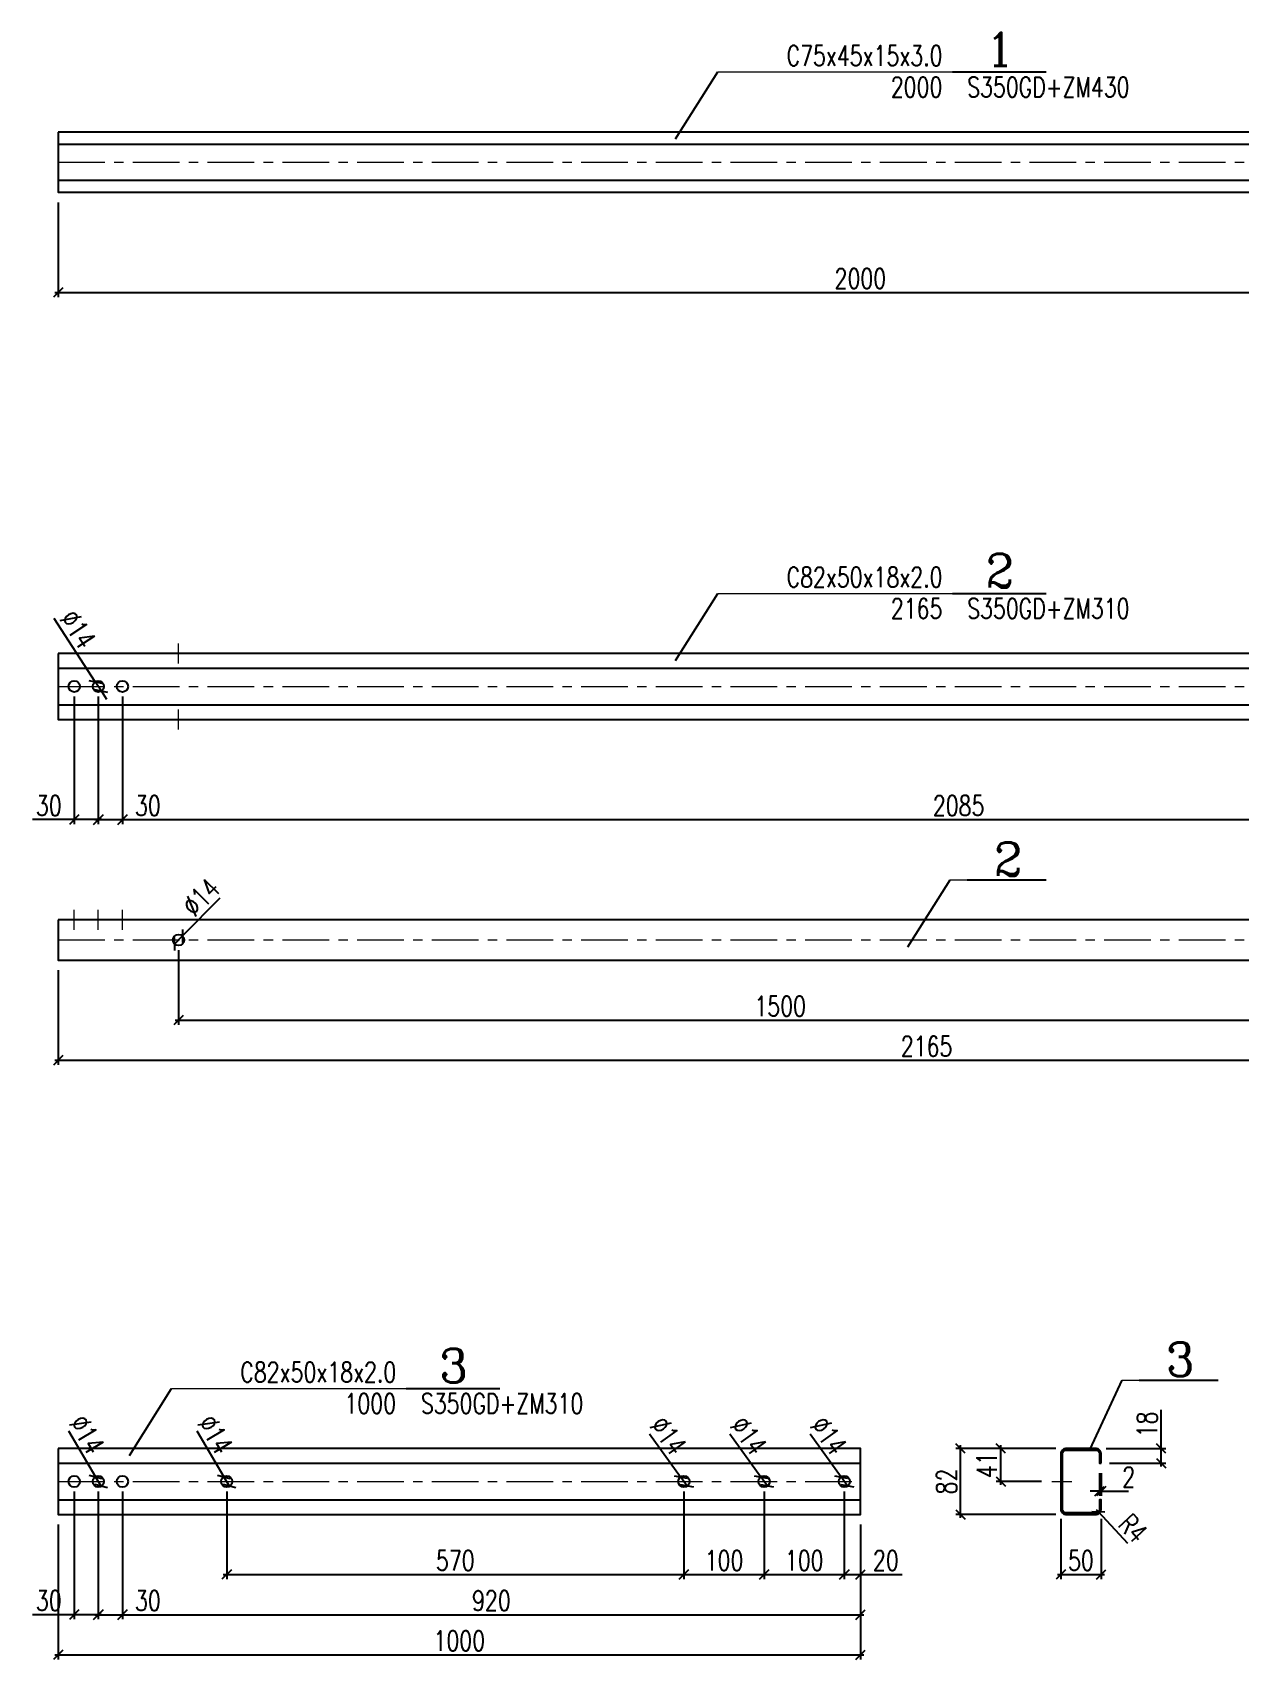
# Model space of a CAD drawing. Header units: millimetres. Extents: x -109 to 3611, y -131 to 11347.
# Drawn here: x -32 to 1473, y 9319 to 11347 of the extents above; entities that cross this region are included whole.
import ezdxf
from ezdxf.enums import TextEntityAlignment as Align

# ---------------------------------------------------------------- set-up
doc = ezdxf.new("R2010")
doc.units = ezdxf.units.MM
doc.header["$LTSCALE"] = 1.833333
doc.header["$PDMODE"] = 1
doc.linetypes.add('CENTER', pattern=[50.8, 31.75, -6.35, 6.35, -6.35])
doc.layers.get('0').update_dxf_attribs({"linetype": 'CONTINUOUS'})
doc.layers.get('Defpoints').update_dxf_attribs({"linetype": 'CONTINUOUS'})
for name, color, linetype, lineweight in [('k_inny', 40, 'CONTINUOUS', 13), ('k_konstrukcja', 3, 'CONTINUOUS', 25), ('k_osie', 6, 'CENTER', 5), ('k_pozycje', 1, 'CONTINUOUS', 5), ('k_wymiary', 1, 'CONTINUOUS', 5), ('RFD_C3', 2, 'CONTINUOUS', 5), ('RFD_C5', 1, 'CONTINUOUS', 5), ('RFD_T3', 2, 'CONTINUOUS', 25)]:
    doc.layers.add(name, color=color, linetype=linetype, lineweight=lineweight)
doc.styles.add('TXT3', font='SIMPLEX.SHX', dxfattribs={"width": 0.75, "height": 25})
doc.styles.add('TXT5', font='COMPLEX.shx', dxfattribs={"height": 41.666667})
doc.dimstyles.new('R1', dxfattribs={"dimtxt": 25, "dimasz": 11.666667, "dimexe": 5.833333, "dimexo": 12.5, "dimgap": 5, "dimtad": 1, "dimdec": 0, "dimzin": 0, "dimdsep": 46, "dimtxsty": 'TXT3', "dimblk1": 'OBLIQUE', "dimblk2": 'OBLIQUE', "dimsah": 1, "dimcen": -3, "dimdle": 4.166667, "dimclrt": 2, "dimadec": 0, "dimazin": 0, "dimtfac": 0.75, "dimtdec": 0, "dimtmove": 0, "dimatfit": 3, "dimldrblk": 'NONE', "dimfxl": 1, "dimtvp": 0.75, "dimtolj": 1, "dimtzin": 0, "dimarcsym": 0})
doc.dimstyles.new('R1_002', dxfattribs={"dimtxt": 25, "dimasz": 11.666667, "dimexe": 5.833333, "dimexo": 12.5, "dimgap": 5, "dimtad": 1, "dimdec": 0, "dimzin": 0, "dimdsep": 46, "dimtxsty": 'TXT3', "dimblk1": 'OBLIQUE', "dimblk2": 'OBLIQUE', "dimsah": 1, "dimcen": -3, "dimdle": 4.166667, "dimclrt": 2, "dimadec": 0, "dimazin": 0, "dimtfac": 0.75, "dimtdec": 0, "dimtmove": 0, "dimatfit": 3, "dimldrblk": 'NONE', "dimfxl": 1, "dimtvp": 0.75, "dimtolj": 1, "dimtzin": 0, "dimarcsym": 0})

# ---------------------------------------------------------------- blocks, each defined once
blk = doc.blocks.new('_Oblique')
at = {"color": 0, "linetype": 'ByBlock', "lineweight": -2}
blk.add_line((-0.5, -0.5), (0.5, 0.5), dxfattribs=at)
blk = doc.blocks.new('*D421')
at = {"layer": 'Defpoints', "color": 0}
for p in [(0, 11148), (2000, 11148), (2000, 11023)]:
    blk.add_point(p, dxfattribs=at)
at = {"layer": 'k_wymiary', "color": 0, "lineweight": -2}
for p, q in [((0, 11135.5), (0, 11017.2)), ((2000, 11135.5), (2000, 11017.2)), ((-4.2, 11023), (2004.2, 11023))]:
    blk.add_line(p, q, dxfattribs=at)
at = {"layer": 'k_wymiary', "color": 0, "linetype": 'ByBlock', "lineweight": -2, "xscale": 11.66666666666666, "yscale": 11.66666666666666, "zscale": 11.66666666666666, "rotation": 180}
blk.add_blockref('_Oblique', (0, 11023), dxfattribs=at)
at = {"layer": 'k_wymiary', "color": 0, "linetype": 'ByBlock', "lineweight": -2, "xscale": 11.66666666666666, "yscale": 11.66666666666666, "zscale": 11.66666666666666}
blk.add_blockref('_Oblique', (2000, 11023), dxfattribs=at)
at = {"layer": 'k_wymiary', "color": 2, "insert": (1000, 11040.5), "char_height": 25, "attachment_point": 5, "style": 'TXT3'}
blk.add_mtext('\\A1;2000', dxfattribs=at)
blk = doc.blocks.new('_None')
blk = doc.blocks.new('xp-u01')
at = {"layer": 'RFD_C5'}
blk.add_line((0, 0), (351, 0), dxfattribs=at)
at = {"layer": 'RFD_T3'}
blk.add_line((351, 0), (491, 0), dxfattribs=at)
at = {"layer": 'RFD_C3', "style": 'TXT3', "width": 0.75}
blk.add_attdef('OPIS', text='', height=30, dxfattribs=at).set_placement((336, 0.4), align=Align.BOTTOM_RIGHT)
blk.add_attdef('DLUGOSC', text='', height=30, dxfattribs=at).set_placement((335.7, -7.6), align=Align.TOP_RIGHT)
blk.add_attdef('STAL', (372.8, -37.6), '', height=30, dxfattribs=at)
at = {"layer": 'RFD_C3', "style": 'TXT3', "width": 0.75, "flags": 1}
for tag, p in [('G_JEDN', (164.9, -82.9)), ('G', (164.9, -134.4)), ('UWAGI', (164.9, -237.2))]:
    blk.add_attdef(tag, p, '', height=30, dxfattribs=at)
at = {"layer": 'RFD_T3', "linetype": 'Continuous', "style": 'TXT5'}
blk.add_attdef('NR', text='', height=50, dxfattribs=at).set_placement((421.6, -6), align=Align.BOTTOM_CENTER)
blk = doc.blocks.new('Poz. 2')
blk.add_lwpolyline([(-2145, 41), (-2145, -41), (20, -41), (20, 41)], close=True)
for points in [[(-2145, 23), (20, 23)], [(-2145, -23), (20, -23)]]:
    blk.add_lwpolyline(points)
for centre in [(-2125, 0), (-2095, 0), (-2065, 0), (-200, 0), (-100, 0), (0, 0)]:
    blk.add_circle(centre, 7)
at = {"layer": 'k_inny'}
for points in [[(-1995, 28.5), (-1995, 53.5)], [(-495, 28.5), (-495, 53.5)], [(-1995, -53.5), (-1995, -28.5)], [(-495, -53.5), (-495, -28.5)]]:
    blk.add_lwpolyline(points, dxfattribs=at)
at = {"layer": 'k_osie'}
blk.add_line((-2145, 0), (20, 0), dxfattribs=at)
blk = doc.blocks.new('Poz. 1')
blk.add_lwpolyline([(-1980, 37.5), (-1980, -37.5), (20, -37.5), (20, 37.5)], close=True)
for points in [[(-1980, 22.5), (20, 22.5)], [(-1980, -22.5), (20, -22.5)]]:
    blk.add_lwpolyline(points)
for centre in [(-450, 0), (-400, 0), (-350, 0), (-300, 0), (-250, 0), (-200, 0), (-150, 0), (-100, 0), (-50, 0), (0, 0)]:
    blk.add_circle(centre, 7)
at = {"layer": 'k_osie'}
blk.add_line((-1980, 0), (20, 0), dxfattribs=at)
blk = doc.blocks.new('*D428')
at = {"layer": 'Defpoints', "color": 0}
for p in [(145.1, 10211), (154.9, 10221)]:
    blk.add_point(p, dxfattribs=at)
at = {"layer": 'k_wymiary', "color": 0, "lineweight": -2}
for p in [(201.4, 10268.3), (145.1, 10211)]:
    blk.add_line(p, (154.9, 10221), dxfattribs=at)
at = {"layer": 'k_wymiary', "color": 0, "linetype": 'ByBlock', "lineweight": -2, "xscale": 11.66666666666666, "yscale": 11.66666666666666, "zscale": 11.66666666666666}
for p, rotation in [((154.9, 10221), 225.4768188441324), ((145.1, 10211), 45.47681884413242)]:
    blk.add_blockref('_Oblique', p, dxfattribs=dict(at, rotation=rotation))
at = {"layer": 'k_wymiary', "color": 2, "insert": (178, 10269.4), "char_height": 25, "attachment_point": 5, "rotation": 45.4768, "style": 'TXT3'}
blk.add_mtext('\\A1;∅14', dxfattribs=at)
blk = doc.blocks.new('*D431')
at = {"layer": 'Defpoints', "color": 0}
for p in [(150, 10216), (1650, 10216), (1650, 10116)]:
    blk.add_point(p, dxfattribs=at)
at = {"layer": 'k_wymiary', "color": 0, "lineweight": -2}
for p, q in [((150, 10203.5), (150, 10110.2)), ((1650, 10203.5), (1650, 10110.2)), ((145.8, 10116), (1654.2, 10116))]:
    blk.add_line(p, q, dxfattribs=at)
at = {"layer": 'k_wymiary', "color": 0, "linetype": 'ByBlock', "lineweight": -2, "xscale": 11.66666666666666, "yscale": 11.66666666666666, "zscale": 11.66666666666666, "rotation": 180}
blk.add_blockref('_Oblique', (150, 10116), dxfattribs=at)
at = {"layer": 'k_wymiary', "color": 0, "linetype": 'ByBlock', "lineweight": -2, "xscale": 11.66666666666666, "yscale": 11.66666666666666, "zscale": 11.66666666666666}
blk.add_blockref('_Oblique', (1650, 10116), dxfattribs=at)
at = {"layer": 'k_wymiary', "color": 2, "insert": (900, 10133.5), "char_height": 25, "attachment_point": 5, "style": 'TXT3'}
blk.add_mtext('\\A1;1500', dxfattribs=at)
blk = doc.blocks.new('*D433')
at = {"layer": 'Defpoints', "color": 0}
for p in [(0, 10191), (2165, 10191), (2165, 10066)]:
    blk.add_point(p, dxfattribs=at)
at = {"layer": 'k_wymiary', "color": 0, "lineweight": -2}
for p, q in [((0, 10178.5), (0, 10060.2)), ((2165, 10178.5), (2165, 10060.2)), ((-4.2, 10066), (2169.2, 10066))]:
    blk.add_line(p, q, dxfattribs=at)
at = {"layer": 'k_wymiary', "color": 0, "linetype": 'ByBlock', "lineweight": -2, "xscale": 11.66666666666666, "yscale": 11.66666666666666, "zscale": 11.66666666666666, "rotation": 180}
blk.add_blockref('_Oblique', (0, 10066), dxfattribs=at)
at = {"layer": 'k_wymiary', "color": 0, "linetype": 'ByBlock', "lineweight": -2, "xscale": 11.66666666666666, "yscale": 11.66666666666666, "zscale": 11.66666666666666}
blk.add_blockref('_Oblique', (2165, 10066), dxfattribs=at)
at = {"layer": 'k_wymiary', "color": 2, "insert": (1082.5, 10083.5), "char_height": 25, "attachment_point": 5, "style": 'TXT3'}
blk.add_mtext('\\A1;2165', dxfattribs=at)
blk = doc.blocks.new('*D438')
at = {"layer": 'Defpoints', "color": 0}
for p in [(80, 10532), (2165, 10491), (2165, 10366)]:
    blk.add_point(p, dxfattribs=at)
at = {"layer": 'k_wymiary', "color": 0, "lineweight": -2}
for p, q in [((80, 10519.5), (80, 10360.2)), ((2165, 10478.5), (2165, 10360.2)), ((75.8, 10366), (2169.2, 10366))]:
    blk.add_line(p, q, dxfattribs=at)
at = {"layer": 'k_wymiary', "color": 0, "linetype": 'ByBlock', "lineweight": -2, "xscale": 11.66666666666666, "yscale": 11.66666666666666, "zscale": 11.66666666666666, "rotation": 180}
blk.add_blockref('_Oblique', (80, 10366), dxfattribs=at)
at = {"layer": 'k_wymiary', "color": 0, "linetype": 'ByBlock', "lineweight": -2, "xscale": 11.66666666666666, "yscale": 11.66666666666666, "zscale": 11.66666666666666}
blk.add_blockref('_Oblique', (2165, 10366), dxfattribs=at)
at = {"layer": 'k_wymiary', "color": 2, "insert": (1122.5, 10383.5), "char_height": 25, "attachment_point": 5, "style": 'TXT3'}
blk.add_mtext('\\A1;2085', dxfattribs=at)
blk = doc.blocks.new('pozycja')
at = {"layer": 'RFD_C5', "linetype": 'Continuous'}
blk.add_line((0, 0), (25.8, 0), dxfattribs=at)
at = {"layer": 'RFD_T3'}
blk.add_line((25.8, 0), (143.9, 0), dxfattribs=at)
at = {"layer": 'RFD_T3', "linetype": 'Continuous', "style": 'TXT5'}
blk.add_attdef('NR', text='', height=50, dxfattribs=at).set_placement((86.9, -9), align=Align.BOTTOM_CENTER)
blk = doc.blocks.new('Poz. 3')
blk.add_lwpolyline([(-980, 41), (-980, -41), (20, -41), (20, 41)], close=True)
for points in [[(-980, 23), (20, 23)], [(-980, -23), (20, -23)]]:
    blk.add_lwpolyline(points)
for centre in [(-960, 0), (-930, 0), (-900, 0), (-770, 0), (-200, 0), (-100, 0), (0, 0)]:
    blk.add_circle(centre, 7)
at = {"layer": 'k_osie'}
blk.add_lwpolyline([(-980, 0), (20, 0)], dxfattribs=at)
blk = doc.blocks.new('*D445')
at = {"layer": 'Defpoints', "color": 0}
for p in [(980, 9541), (1000, 9500), (1000, 9425)]:
    blk.add_point(p, dxfattribs=at)
at = {"layer": 'k_wymiary', "color": 0, "lineweight": -2}
for p, q in [((980, 9528.5), (980, 9419.2)), ((1000, 9487.5), (1000, 9419.2)), ((975.8, 9425), (1000, 9425)), ((1000, 9425), (1052, 9425))]:
    blk.add_line(p, q, dxfattribs=at)
at = {"layer": 'k_wymiary', "color": 0, "linetype": 'ByBlock', "lineweight": -2, "xscale": 11.66666666666666, "yscale": 11.66666666666666, "zscale": 11.66666666666666, "rotation": 180}
blk.add_blockref('_Oblique', (980, 9425), dxfattribs=at)
at = {"layer": 'k_wymiary', "color": 0, "linetype": 'ByBlock', "lineweight": -2, "xscale": 11.66666666666666, "yscale": 11.66666666666666, "zscale": 11.66666666666666}
blk.add_blockref('_Oblique', (1000, 9425), dxfattribs=at)
at = {"layer": 'k_wymiary', "color": 2, "insert": (1031.8, 9442.5), "char_height": 25, "attachment_point": 5, "style": 'TXT3'}
blk.add_mtext('\\A1;20', dxfattribs=at)
blk = doc.blocks.new('*D446')
at = {"layer": 'Defpoints', "color": 0}
for p in [(780, 9541), (880, 9541), (880, 9425)]:
    blk.add_point(p, dxfattribs=at)
at = {"layer": 'k_wymiary', "color": 0, "lineweight": -2}
for p, q in [((780, 9528.5), (780, 9419.2)), ((880, 9528.5), (880, 9419.2)), ((775.8, 9425), (884.2, 9425))]:
    blk.add_line(p, q, dxfattribs=at)
at = {"layer": 'k_wymiary', "color": 0, "linetype": 'ByBlock', "lineweight": -2, "xscale": 11.66666666666666, "yscale": 11.66666666666666, "zscale": 11.66666666666666, "rotation": 180}
blk.add_blockref('_Oblique', (780, 9425), dxfattribs=at)
at = {"layer": 'k_wymiary', "color": 0, "linetype": 'ByBlock', "lineweight": -2, "xscale": 11.66666666666666, "yscale": 11.66666666666666, "zscale": 11.66666666666666}
blk.add_blockref('_Oblique', (880, 9425), dxfattribs=at)
at = {"layer": 'k_wymiary', "color": 2, "insert": (830, 9442.5), "char_height": 25, "attachment_point": 5, "style": 'TXT3'}
blk.add_mtext('\\A1;100', dxfattribs=at)
blk = doc.blocks.new('*D447')
at = {"layer": 'Defpoints', "color": 0}
for p in [(880, 9541), (980, 9541), (980, 9425)]:
    blk.add_point(p, dxfattribs=at)
at = {"layer": 'k_wymiary', "color": 0, "lineweight": -2}
for p, q in [((880, 9528.5), (880, 9419.2)), ((980, 9528.5), (980, 9419.2)), ((875.8, 9425), (984.2, 9425))]:
    blk.add_line(p, q, dxfattribs=at)
at = {"layer": 'k_wymiary', "color": 0, "linetype": 'ByBlock', "lineweight": -2, "xscale": 11.66666666666666, "yscale": 11.66666666666666, "zscale": 11.66666666666666, "rotation": 180}
blk.add_blockref('_Oblique', (880, 9425), dxfattribs=at)
at = {"layer": 'k_wymiary', "color": 0, "linetype": 'ByBlock', "lineweight": -2, "xscale": 11.66666666666666, "yscale": 11.66666666666666, "zscale": 11.66666666666666}
blk.add_blockref('_Oblique', (980, 9425), dxfattribs=at)
at = {"layer": 'k_wymiary', "color": 2, "insert": (930, 9442.5), "char_height": 25, "attachment_point": 5, "style": 'TXT3'}
blk.add_mtext('\\A1;100', dxfattribs=at)
blk = doc.blocks.new('*D448')
at = {"layer": 'Defpoints', "color": 0}
for p in [(875.9, 9546.7), (884.1, 9535.3)]:
    blk.add_point(p, dxfattribs=at)
at = {"layer": 'k_wymiary', "color": 0, "lineweight": -2}
for p in [(837.3, 9600.6), (884.1, 9535.3)]:
    blk.add_line(p, (875.9, 9546.7), dxfattribs=at)
at = {"layer": 'k_wymiary', "color": 0, "linetype": 'ByBlock', "lineweight": -2, "xscale": 11.66666666666666, "yscale": 11.66666666666666, "zscale": 11.66666666666666}
for p, rotation in [((875.9, 9546.7), 305.6470455329092), ((884.1, 9535.3), 125.6470455329092)]:
    blk.add_blockref('_Oblique', p, dxfattribs=dict(at, rotation=rotation))
at = {"layer": 'k_wymiary', "color": 2, "insert": (860.6, 9598.1), "char_height": 25, "attachment_point": 5, "rotation": 305.647, "style": 'TXT3'}
blk.add_mtext('\\A1;∅14', dxfattribs=at)
blk = doc.blocks.new('*D449')
at = {"layer": 'Defpoints', "color": 0}
for p in [(80, 9541), (1000, 9500), (1000, 9375)]:
    blk.add_point(p, dxfattribs=at)
at = {"layer": 'k_wymiary', "color": 0, "lineweight": -2}
for p, q in [((80, 9528.5), (80, 9369.2)), ((1000, 9487.5), (1000, 9369.2)), ((75.8, 9375), (1004.2, 9375))]:
    blk.add_line(p, q, dxfattribs=at)
at = {"layer": 'k_wymiary', "color": 0, "linetype": 'ByBlock', "lineweight": -2, "xscale": 11.66666666666666, "yscale": 11.66666666666666, "zscale": 11.66666666666666, "rotation": 180}
blk.add_blockref('_Oblique', (80, 9375), dxfattribs=at)
at = {"layer": 'k_wymiary', "color": 0, "linetype": 'ByBlock', "lineweight": -2, "xscale": 11.66666666666666, "yscale": 11.66666666666666, "zscale": 11.66666666666666}
blk.add_blockref('_Oblique', (1000, 9375), dxfattribs=at)
at = {"layer": 'k_wymiary', "color": 2, "insert": (540, 9392.5), "char_height": 25, "attachment_point": 5, "style": 'TXT3'}
blk.add_mtext('\\A1;920', dxfattribs=at)
blk = doc.blocks.new('*D450')
at = {"layer": 'Defpoints', "color": 0}
for p in [(210, 9541), (780, 9541), (780, 9425)]:
    blk.add_point(p, dxfattribs=at)
at = {"layer": 'k_wymiary', "color": 0, "lineweight": -2}
for p, q in [((210, 9528.5), (210, 9419.2)), ((780, 9528.5), (780, 9419.2)), ((205.8, 9425), (784.2, 9425))]:
    blk.add_line(p, q, dxfattribs=at)
at = {"layer": 'k_wymiary', "color": 0, "linetype": 'ByBlock', "lineweight": -2, "xscale": 11.66666666666666, "yscale": 11.66666666666666, "zscale": 11.66666666666666, "rotation": 180}
blk.add_blockref('_Oblique', (210, 9425), dxfattribs=at)
at = {"layer": 'k_wymiary', "color": 0, "linetype": 'ByBlock', "lineweight": -2, "xscale": 11.66666666666666, "yscale": 11.66666666666666, "zscale": 11.66666666666666}
blk.add_blockref('_Oblique', (780, 9425), dxfattribs=at)
at = {"layer": 'k_wymiary', "color": 2, "insert": (495, 9442.5), "char_height": 25, "attachment_point": 5, "style": 'TXT3'}
blk.add_mtext('\\A1;570', dxfattribs=at)
blk = doc.blocks.new('*D451')
at = {"layer": 'Defpoints', "color": 0}
for p in [(206.5, 9547), (213.6, 9535)]:
    blk.add_point(p, dxfattribs=at)
at = {"layer": 'k_wymiary', "color": 0, "lineweight": -2}
for p in [(172.8, 9604.2), (213.6, 9535)]:
    blk.add_line(p, (206.5, 9547), dxfattribs=at)
at = {"layer": 'k_wymiary', "color": 0, "linetype": 'ByBlock', "lineweight": -2, "xscale": 11.66666666666666, "yscale": 11.66666666666666, "zscale": 11.66666666666666}
for p, rotation in [((206.5, 9547), 300.5006552064249), ((213.6, 9535), 120.500655206425)]:
    blk.add_blockref('_Oblique', p, dxfattribs=dict(at, rotation=rotation))
at = {"layer": 'k_wymiary', "color": 2, "insert": (195.8, 9599.6), "char_height": 25, "attachment_point": 5, "rotation": 300.5007, "style": 'TXT3'}
blk.add_mtext('\\A1;∅14', dxfattribs=at)
blk = doc.blocks.new('*D454')
at = {"layer": 'Defpoints', "color": 0}
for p in [(0, 9500), (1000, 9500), (1000, 9325)]:
    blk.add_point(p, dxfattribs=at)
at = {"layer": 'k_wymiary', "color": 0, "lineweight": -2}
for p, q in [((0, 9487.5), (0, 9319.2)), ((1000, 9487.5), (1000, 9319.2)), ((-4.2, 9325), (1004.2, 9325))]:
    blk.add_line(p, q, dxfattribs=at)
at = {"layer": 'k_wymiary', "color": 0, "linetype": 'ByBlock', "lineweight": -2, "xscale": 11.66666666666666, "yscale": 11.66666666666666, "zscale": 11.66666666666666, "rotation": 180}
blk.add_blockref('_Oblique', (0, 9325), dxfattribs=at)
at = {"layer": 'k_wymiary', "color": 0, "linetype": 'ByBlock', "lineweight": -2, "xscale": 11.66666666666666, "yscale": 11.66666666666666, "zscale": 11.66666666666666}
blk.add_blockref('_Oblique', (1000, 9325), dxfattribs=at)
at = {"layer": 'k_wymiary', "color": 2, "insert": (500, 9342.5), "char_height": 25, "attachment_point": 5, "style": 'TXT3'}
blk.add_mtext('\\A1;1000', dxfattribs=at)
blk = doc.blocks.new('*D455')
at = {"layer": 'Defpoints', "color": 0}
for p in [(1250, 9507), (1300, 9507), (1300, 9425)]:
    blk.add_point(p, dxfattribs=at)
at = {"layer": 'k_wymiary', "color": 0, "lineweight": -2}
for p, q in [((1250, 9494.5), (1250, 9419.2)), ((1300, 9494.5), (1300, 9419.2)), ((1245.8, 9425), (1304.2, 9425))]:
    blk.add_line(p, q, dxfattribs=at)
at = {"layer": 'k_wymiary', "color": 0, "linetype": 'ByBlock', "lineweight": -2, "xscale": 11.66666666666666, "yscale": 11.66666666666666, "zscale": 11.66666666666666, "rotation": 180}
blk.add_blockref('_Oblique', (1250, 9425), dxfattribs=at)
at = {"layer": 'k_wymiary', "color": 0, "linetype": 'ByBlock', "lineweight": -2, "xscale": 11.66666666666666, "yscale": 11.66666666666666, "zscale": 11.66666666666666}
blk.add_blockref('_Oblique', (1300, 9425), dxfattribs=at)
at = {"layer": 'k_wymiary', "color": 2, "insert": (1275, 9442.5), "char_height": 25, "attachment_point": 5, "style": 'TXT3'}
blk.add_mtext('\\A1;50', dxfattribs=at)
blk = doc.blocks.new('*D456')
at = {"layer": 'Defpoints', "color": 0}
for p in [(1175, 9582), (1256, 9582), (1238.5, 9541)]:
    blk.add_point(p, dxfattribs=at)
at = {"layer": 'k_wymiary', "color": 0, "lineweight": -2}
for p, q in [((1243.5, 9582), (1169.2, 9582)), ((1175, 9536.8), (1175, 9586.2)), ((1226, 9541), (1169.2, 9541))]:
    blk.add_line(p, q, dxfattribs=at)
at = {"layer": 'k_wymiary', "color": 0, "linetype": 'ByBlock', "lineweight": -2, "xscale": 11.66666666666666, "yscale": 11.66666666666666, "zscale": 11.66666666666666}
for p, rotation in [((1175, 9582), 90), ((1175, 9541), 270)]:
    blk.add_blockref('_Oblique', p, dxfattribs=dict(at, rotation=rotation))
at = {"layer": 'k_wymiary', "color": 2, "insert": (1157.5, 9561.5), "char_height": 25, "attachment_point": 5, "rotation": 90, "style": 'TXT3'}
blk.add_mtext('\\A1;41', dxfattribs=at)
blk = doc.blocks.new('*D457')
at = {"layer": 'Defpoints', "color": 0}
for p in [(1125, 9582), (1256, 9582), (1256, 9500)]:
    blk.add_point(p, dxfattribs=at)
at = {"layer": 'k_wymiary', "color": 0, "lineweight": -2}
for p, q in [((1243.5, 9582), (1119.2, 9582)), ((1125, 9495.8), (1125, 9586.2)), ((1243.5, 9500), (1119.2, 9500))]:
    blk.add_line(p, q, dxfattribs=at)
at = {"layer": 'k_wymiary', "color": 0, "linetype": 'ByBlock', "lineweight": -2, "xscale": 11.66666666666666, "yscale": 11.66666666666666, "zscale": 11.66666666666666}
for p, rotation in [((1125, 9582), 90), ((1125, 9500), 270)]:
    blk.add_blockref('_Oblique', p, dxfattribs=dict(at, rotation=rotation))
at = {"layer": 'k_wymiary', "color": 2, "insert": (1107.5, 9541), "char_height": 25, "attachment_point": 5, "rotation": 90, "style": 'TXT3'}
blk.add_mtext('\\A1;82', dxfattribs=at)
blk = doc.blocks.new('*D458')
at = {"layer": 'Defpoints', "color": 0}
for p in [(1294, 9582), (1375, 9582), (1298, 9564)]:
    blk.add_point(p, dxfattribs=at)
at = {"layer": 'k_wymiary', "color": 0, "lineweight": -2}
for p, q in [((1375, 9582), (1375, 9630.5)), ((1306.5, 9582), (1380.8, 9582)), ((1375, 9559.8), (1375, 9582)), ((1310.5, 9564), (1380.8, 9564))]:
    blk.add_line(p, q, dxfattribs=at)
at = {"layer": 'k_wymiary', "color": 0, "linetype": 'ByBlock', "lineweight": -2, "xscale": 11.66666666666666, "yscale": 11.66666666666666, "zscale": 11.66666666666666}
for p, rotation in [((1375, 9582), 90), ((1375, 9564), 270)]:
    blk.add_blockref('_Oblique', p, dxfattribs=dict(at, rotation=rotation))
at = {"layer": 'k_wymiary', "color": 2, "insert": (1357.5, 9612.1), "char_height": 25, "attachment_point": 5, "rotation": 90, "style": 'TXT3'}
blk.add_mtext('\\A1;18', dxfattribs=at)
blk = doc.blocks.new('*D459')
at = {"layer": 'Defpoints', "color": 0}
for p in [(1294, 9506), (1296.7, 9503.1)]:
    blk.add_point(p, dxfattribs=at)
at = {"layer": 'k_wymiary', "color": 0, "lineweight": -2}
for p in [(1294, 9506), (1333.5, 9463.8)]:
    blk.add_line(p, (1296.7, 9503.1), dxfattribs=at)
at = {"layer": 'k_wymiary', "color": 0, "linetype": 'ByBlock', "lineweight": -2, "xscale": 11.66666666666666, "yscale": 11.66666666666666, "zscale": 11.66666666666666, "rotation": 133.0584801494005}
blk.add_blockref('_Oblique', (1296.7, 9503.1), dxfattribs=at)
at = {"layer": 'k_wymiary', "color": 2, "insert": (1339.8, 9482.6), "char_height": 25, "attachment_point": 5, "rotation": 313.0585, "style": 'TXT3'}
blk.add_mtext('\\A1;R4', dxfattribs=at)
blk = doc.blocks.new('*D616')
at = {"layer": 'Defpoints', "color": 0}
for p in [(1298, 9564), (1300, 9564), (1300, 9529)]:
    blk.add_point(p, dxfattribs=at)
at = {"layer": 'k_wymiary', "color": 0, "lineweight": -2}
for p, q in [((1298, 9551.5), (1298, 9523.2)), ((1300, 9551.5), (1300, 9523.2)), ((1298, 9529), (1286.3, 9529)), ((1298, 9529), (1300, 9529)), ((1300, 9529), (1334.2, 9529))]:
    blk.add_line(p, q, dxfattribs=at)
at = {"layer": 'k_wymiary', "color": 0, "linetype": 'ByBlock', "lineweight": -2, "xscale": 11.66666666666666, "yscale": 11.66666666666666, "zscale": 11.66666666666666}
blk.add_blockref('_Oblique', (1298, 9529), dxfattribs=at)
at = {"layer": 'k_wymiary', "color": 0, "linetype": 'ByBlock', "lineweight": -2, "xscale": 11.66666666666666, "yscale": 11.66666666666666, "zscale": 11.66666666666666, "rotation": 180}
blk.add_blockref('_Oblique', (1300, 9529), dxfattribs=at)
at = {"layer": 'k_wymiary', "color": 2, "insert": (1334.6, 9546.5), "char_height": 25, "attachment_point": 5, "style": 'TXT3'}
blk.add_mtext('\\A1;2', dxfattribs=at)
blk = doc.blocks.new('*D639')
at = {"layer": 'Defpoints', "color": 0}
for p in [(775.9, 9546.7), (784.1, 9535.3)]:
    blk.add_point(p, dxfattribs=at)
at = {"layer": 'k_wymiary', "color": 0, "lineweight": -2}
for p in [(737.3, 9600.6), (784.1, 9535.3)]:
    blk.add_line(p, (775.9, 9546.7), dxfattribs=at)
at = {"layer": 'k_wymiary', "color": 0, "linetype": 'ByBlock', "lineweight": -2, "xscale": 11.66666666666666, "yscale": 11.66666666666666, "zscale": 11.66666666666666}
for p, rotation in [((775.9, 9546.7), 305.6470455329092), ((784.1, 9535.3), 125.6470455329092)]:
    blk.add_blockref('_Oblique', p, dxfattribs=dict(at, rotation=rotation))
at = {"layer": 'k_wymiary', "color": 2, "insert": (760.6, 9598.1), "char_height": 25, "attachment_point": 5, "rotation": 305.647, "style": 'TXT3'}
blk.add_mtext('\\A1;∅14', dxfattribs=at)
blk = doc.blocks.new('*D640')
at = {"layer": 'Defpoints', "color": 0}
for p in [(975.9, 9546.7), (984.1, 9535.3)]:
    blk.add_point(p, dxfattribs=at)
at = {"layer": 'k_wymiary', "color": 0, "lineweight": -2}
for p in [(937.3, 9600.6), (984.1, 9535.3)]:
    blk.add_line(p, (975.9, 9546.7), dxfattribs=at)
at = {"layer": 'k_wymiary', "color": 0, "linetype": 'ByBlock', "lineweight": -2, "xscale": 11.66666666666666, "yscale": 11.66666666666666, "zscale": 11.66666666666666}
for p, rotation in [((975.9, 9546.7), 305.6470455329092), ((984.1, 9535.3), 125.6470455329092)]:
    blk.add_blockref('_Oblique', p, dxfattribs=dict(at, rotation=rotation))
at = {"layer": 'k_wymiary', "color": 2, "insert": (960.6, 9598.1), "char_height": 25, "attachment_point": 5, "rotation": 305.647, "style": 'TXT3'}
blk.add_mtext('\\A1;∅14', dxfattribs=at)
blk = doc.blocks.new('*D675')
at = {"layer": 'Defpoints', "color": 0}
for p in [(46.2, 10537.9), (53.8, 10526.1)]:
    blk.add_point(p, dxfattribs=at)
at = {"layer": 'k_wymiary', "color": 0, "lineweight": -2}
for p, q in [((46.2, 10537.9), (-5, 10616.6)), ((53.8, 10526.1), (46.2, 10537.9)), ((53.8, 10526.1), (60.2, 10516.4))]:
    blk.add_line(p, q, dxfattribs=at)
at = {"layer": 'k_wymiary', "color": 0, "linetype": 'ByBlock', "lineweight": -2, "xscale": 11.66666666666666, "yscale": 11.66666666666666, "zscale": 11.66666666666666}
for p, rotation in [((46.2, 10537.9), 303.0537390654819), ((53.8, 10526.1), 123.0537390654818)]:
    blk.add_blockref('_Oblique', p, dxfattribs=dict(at, rotation=rotation))
at = {"layer": 'k_wymiary', "color": 2, "insert": (24.5, 10603.2), "char_height": 25, "attachment_point": 5, "rotation": 303.0537, "style": 'TXT3'}
blk.add_mtext('\\A1;∅14', dxfattribs=at)
blk = doc.blocks.new('*D676')
at = {"layer": 'Defpoints', "color": 0}
for p in [(50, 10532), (80, 10532), (80, 10366)]:
    blk.add_point(p, dxfattribs=at)
at = {"layer": 'k_wymiary', "color": 0, "lineweight": -2}
for p, q in [((50, 10519.5), (50, 10360.2)), ((80, 10519.5), (80, 10360.2)), ((45.8, 10366), (80, 10366)), ((80, 10366), (132, 10366))]:
    blk.add_line(p, q, dxfattribs=at)
at = {"layer": 'k_wymiary', "color": 0, "linetype": 'ByBlock', "lineweight": -2, "xscale": 11.66666666666666, "yscale": 11.66666666666666, "zscale": 11.66666666666666, "rotation": 180}
blk.add_blockref('_Oblique', (50, 10366), dxfattribs=at)
at = {"layer": 'k_wymiary', "color": 0, "linetype": 'ByBlock', "lineweight": -2, "xscale": 11.66666666666666, "yscale": 11.66666666666666, "zscale": 11.66666666666666}
blk.add_blockref('_Oblique', (80, 10366), dxfattribs=at)
at = {"layer": 'k_wymiary', "color": 2, "insert": (111.8, 10383.5), "char_height": 25, "attachment_point": 5, "style": 'TXT3'}
blk.add_mtext('\\A1;30', dxfattribs=at)
blk = doc.blocks.new('*D677')
at = {"layer": 'Defpoints', "color": 0}
for p in [(20, 10532), (50, 10532), (20, 10366)]:
    blk.add_point(p, dxfattribs=at)
at = {"layer": 'k_wymiary', "color": 0, "lineweight": -2}
for p, q in [((20, 10519.5), (20, 10360.2)), ((50, 10519.5), (50, 10360.2)), ((20, 10366), (-32, 10366)), ((54.2, 10366), (20, 10366))]:
    blk.add_line(p, q, dxfattribs=at)
at = {"layer": 'k_wymiary', "color": 0, "linetype": 'ByBlock', "lineweight": -2, "xscale": 11.66666666666666, "yscale": 11.66666666666666, "zscale": 11.66666666666666, "rotation": 180}
blk.add_blockref('_Oblique', (20, 10366), dxfattribs=at)
at = {"layer": 'k_wymiary', "color": 0, "linetype": 'ByBlock', "lineweight": -2, "xscale": 11.66666666666666, "yscale": 11.66666666666666, "zscale": 11.66666666666666}
blk.add_blockref('_Oblique', (50, 10366), dxfattribs=at)
at = {"layer": 'k_wymiary', "color": 2, "insert": (-11.8, 10383.5), "char_height": 25, "attachment_point": 5, "style": 'TXT3'}
blk.add_mtext('\\A1;30', dxfattribs=at)
blk = doc.blocks.new('*D679')
at = {"layer": 'Defpoints', "color": 0}
for p in [(50, 9541), (80, 9541), (80, 9375)]:
    blk.add_point(p, dxfattribs=at)
at = {"layer": 'k_wymiary', "color": 0, "lineweight": -2}
for p, q in [((50, 9528.5), (50, 9369.2)), ((80, 9528.5), (80, 9369.2)), ((45.8, 9375), (80, 9375)), ((80, 9375), (132, 9375))]:
    blk.add_line(p, q, dxfattribs=at)
at = {"layer": 'k_wymiary', "color": 0, "linetype": 'ByBlock', "lineweight": -2, "xscale": 11.66666666666666, "yscale": 11.66666666666666, "zscale": 11.66666666666666, "rotation": 180}
blk.add_blockref('_Oblique', (50, 9375), dxfattribs=at)
at = {"layer": 'k_wymiary', "color": 0, "linetype": 'ByBlock', "lineweight": -2, "xscale": 11.66666666666666, "yscale": 11.66666666666666, "zscale": 11.66666666666666}
blk.add_blockref('_Oblique', (80, 9375), dxfattribs=at)
at = {"layer": 'k_wymiary', "color": 2, "insert": (111.8, 9392.5), "char_height": 25, "attachment_point": 5, "style": 'TXT3'}
blk.add_mtext('\\A1;30', dxfattribs=at)
blk = doc.blocks.new('*D680')
at = {"layer": 'Defpoints', "color": 0}
for p in [(20, 9541), (50, 9541), (20, 9375)]:
    blk.add_point(p, dxfattribs=at)
at = {"layer": 'k_wymiary', "color": 0, "lineweight": -2}
for p, q in [((20, 9528.5), (20, 9369.2)), ((50, 9528.5), (50, 9369.2)), ((20, 9375), (-32, 9375)), ((54.2, 9375), (20, 9375))]:
    blk.add_line(p, q, dxfattribs=at)
at = {"layer": 'k_wymiary', "color": 0, "linetype": 'ByBlock', "lineweight": -2, "xscale": 11.66666666666666, "yscale": 11.66666666666666, "zscale": 11.66666666666666, "rotation": 180}
blk.add_blockref('_Oblique', (20, 9375), dxfattribs=at)
at = {"layer": 'k_wymiary', "color": 0, "linetype": 'ByBlock', "lineweight": -2, "xscale": 11.66666666666666, "yscale": 11.66666666666666, "zscale": 11.66666666666666}
blk.add_blockref('_Oblique', (50, 9375), dxfattribs=at)
at = {"layer": 'k_wymiary', "color": 2, "insert": (-11.8, 9392.5), "char_height": 25, "attachment_point": 5, "style": 'TXT3'}
blk.add_mtext('\\A1;30', dxfattribs=at)
blk = doc.blocks.new('*D681')
at = {"layer": 'Defpoints', "color": 0}
for p in [(46.4, 9547), (53.6, 9535)]:
    blk.add_point(p, dxfattribs=at)
at = {"layer": 'k_wymiary', "color": 0, "lineweight": -2}
for p in [(12.8, 9604.2), (53.6, 9535)]:
    blk.add_line(p, (46.4, 9547), dxfattribs=at)
at = {"layer": 'k_wymiary', "color": 0, "linetype": 'ByBlock', "lineweight": -2, "xscale": 11.66666666666666, "yscale": 11.66666666666666, "zscale": 11.66666666666666}
for p, rotation in [((46.4, 9547), 300.5006552064249), ((53.6, 9535), 120.500655206425)]:
    blk.add_blockref('_Oblique', p, dxfattribs=dict(at, rotation=rotation))
at = {"layer": 'k_wymiary', "color": 2, "insert": (35.8, 9599.6), "char_height": 25, "attachment_point": 5, "rotation": 300.5007, "style": 'TXT3'}
blk.add_mtext('\\A1;∅14', dxfattribs=at)

msp = doc.modelspace()

# ---------------------------------------------------------------- linework, layer by layer
at = {"layer": 'k_inny'}
for points in [[(20, 10228.5), (20, 10253.5)], [(50, 10228.5), (50, 10253.5)], [(80, 10228.5), (80, 10253.5)], [(1238.5, 9541), (1263.5, 9541)]]:
    msp.add_lwpolyline(points, dxfattribs=at)
at = {"layer": 'k_konstrukcja'}
msp.add_lwpolyline([(0, 10241), (0, 10191), (2165, 10191), (2165, 10241)], close=True, dxfattribs=at)
msp.add_lwpolyline([(1300, 9564), (1300, 9576, 0.4142136), (1294, 9582), (1256, 9582, 0.4142136), (1250, 9576), (1250, 9506, 0.4142136), (1256, 9500), (1294, 9500, 0.4142136), (1300, 9506), (1300, 9518), (1298, 9518), (1298, 9506, -0.4142136), (1294, 9502), (1256, 9502, -0.4142136), (1252, 9506), (1252, 9576, -0.4142136), (1256, 9580), (1294, 9580, -0.4142136), (1298, 9576), (1298, 9564)], format="xyb", close=True, dxfattribs=at)
msp.add_circle((150, 10216), 7, dxfattribs=at)
at = {"layer": 'k_osie'}
msp.add_line((0, 10216), (2165, 10216), dxfattribs=at)

# ---------------------------------------------------------------- block references
at = {"layer": 'k_konstrukcja'}
for name, p in [('Poz. 1', (1980, 11185.5)), ('Poz. 2', (2145, 10532)), ('Poz. 3', (980, 9541))]:
    msp.add_blockref(name, p, dxfattribs=at)
at = {"layer": 'k_pozycje', "xscale": 0.83333333333333, "yscale": 0.83333333333333, "zscale": 0.83333333333333}
for name, p, values in [('xp-u01', (822.44, 11298), {'NR': '1', 'OPIS': 'C75x45x15x3.0', 'DLUGOSC': '2000', 'STAL': 'S350GD+ZM430'}), ('xp-u01', (822.44, 10648), {'NR': '2', 'OPIS': 'C82x50x18x2.0', 'DLUGOSC': '2165', 'STAL': 'S350GD+ZM310'}), ('pozycja', (1111.74, 10291), {'NR': '2'}), ('pozycja', (1326.26, 9667.5), {'NR': '3'}), ('xp-u01', (141.42, 9657), {'NR': '3', 'OPIS': 'C82x50x18x2.0', 'DLUGOSC': '1000', 'STAL': 'S350GD+ZM310'})]:
    msp.add_blockref(name, p, dxfattribs=at).add_auto_attribs(values)

# ---------------------------------------------------------------- dimensions: what is measured, and where the dimension line sits
at = {"layer": 'k_wymiary'}
for base, p1, p2, picture, middle in [((2000, 11023), (0, 11148), (2000, 11148), '*D421', (1000, 11040.5)), ((20, 10366), (50, 10532), (20, 10532), '*D677', (-11.85, 10383.5)), ((80, 10366), (50, 10532), (80, 10532), '*D676', (111.85, 10383.5)), ((2165, 10366), (80, 10532), (2165, 10491), '*D438', (1122.5, 10383.5)), ((1650, 10116), (150, 10216), (1650, 10216), '*D431', (900, 10133.5)), ((2165, 10066), (0, 10191), (2165, 10191), '*D433', (1082.5, 10083.5)), ((1300, 9529), (1298, 9564), (1300, 9564), '*D616', (1334.58, 9546.5)), ((20, 9375), (50, 9541), (20, 9541), '*D680', (-11.85, 9392.5)), ((80, 9375), (50, 9541), (80, 9541), '*D679', (111.85, 9392.5)), ((1000, 9375), (80, 9541), (1000, 9500), '*D449', (540, 9392.5)), ((780, 9425), (210.01, 9541), (780, 9541), '*D450', (495, 9442.5)), ((880, 9425), (780, 9541), (880, 9541), '*D446', (830, 9442.5)), ((1000, 9425), (980, 9541), (1000, 9500), '*D445', (1031.85, 9442.5)), ((1000, 9325), (0, 9500), (1000, 9500), '*D454', (500, 9342.5)), ((1300, 9425), (1250, 9507), (1300, 9507), '*D455', (1275, 9442.5))]:
    dim = msp.add_linear_dim(base=base, p1=p1, p2=p2, dimstyle='R1', dxfattribs=at)
    dim.commit()
    dim.dimension.update_dxf_attribs({"geometry": picture, "text_midpoint": middle})
dim = msp.add_diameter_dim_2p(p1=(53.82, 10526.13), p2=(46.18, 10537.87), dimstyle='R1', dxfattribs=at)
dim.commit()
dim.dimension.update_dxf_attribs({"geometry": '*D675', "text_midpoint": (9.88, 10593.66), "dimtype": 163})
for p1, p2, picture, middle in [((145.09, 10211.01), (154.91, 10220.99), '*D428', (177.95, 10269.38)), ((53.55, 9534.97), (46.45, 9547.03), '*D681', (35.82, 9599.56)), ((213.56, 9534.97), (206.45, 9547.03), '*D451', (195.82, 9599.56)), ((784.08, 9535.31), (775.92, 9546.69), '*D639', (760.62, 9598.05)), ((884.08, 9535.31), (875.92, 9546.69), '*D448', (860.62, 9598.05)), ((984.08, 9535.31), (975.92, 9546.69), '*D640', (960.62, 9598.05))]:
    dim = msp.add_diameter_dim_2p(p1=p1, p2=p2, dimstyle='R1', dxfattribs=at)
    dim.commit()
    dim.dimension.update_dxf_attribs({"geometry": picture, "text_midpoint": middle})
for base, p1, p2, picture, middle in [((1375, 9582), (1298, 9564), (1294, 9582), '*D458', (1357.5, 9612.06)), ((1125, 9582), (1256, 9500), (1256, 9582), '*D457', (1107.5, 9541)), ((1175, 9582), (1238.5, 9541), (1256, 9582), '*D456', (1157.5, 9561.5))]:
    dim = msp.add_linear_dim(base=base, p1=p1, p2=p2, angle=90, dimstyle='R1', dxfattribs=at)
    dim.commit()
    dim.dimension.update_dxf_attribs({"geometry": picture, "text_midpoint": middle})
dim = msp.add_linear_dim(base=(980, 9425), p1=(880, 9541), p2=(980, 9541), dimstyle='R1', override={"dimtmove": 1}, dxfattribs=at)
dim.commit()
dim.dimension.update_dxf_attribs({"geometry": '*D447', "text_midpoint": (930, 9442.5)})
dim = msp.add_radius_dim(center=(1294, 9506), mpoint=(1296.73, 9503.08), dimstyle='R1', dxfattribs=at)
dim.commit()
dim.dimension.update_dxf_attribs({"geometry": '*D459', "text_midpoint": (1339.83, 9482.58)})

# ---------------------------------------------------------------- leaders
at = {"layer": 'k_pozycje'}
for points in [[(769.7, 11214.56), (822.44, 11298)], [(769.7, 10564.56), (822.44, 10648)], [(1059, 10207.56), (1111.74, 10291)], [(88.68, 9573.56), (141.42, 9657)], [(1286.61, 9581.24), (1326.26, 9667.5)]]:
    msp.add_leader(points, dimstyle='R1_002', dxfattribs=at)

doc.saveas('drawing.dxf')
